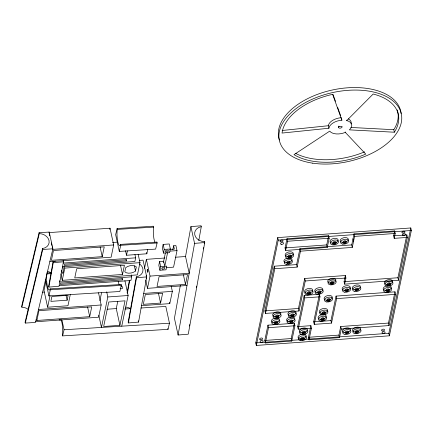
<?xml version="1.0" encoding="UTF-8"?>
<svg xmlns="http://www.w3.org/2000/svg" width="433" height="433" viewBox="0 0 433 433"><rect width="100%" height="100%" fill="white"/><g stroke="black" fill="none" stroke-linecap="round" stroke-linejoin="round"><path stroke-width="0.65" d="M55.272 261.11A9.364 7.513 10.2 0 1 53.059 261.77L48.664 286.213L48.859 287.095L59.04 286.251L63.434 261.813L63.153 260.525M48.859 287.095L53.254 262.658L53.059 261.77M127.123 292.897L129.397 280.265M127.437 293.119L129.711 280.487M139.226 260.455L143.042 260.141L146.695 276.893L138.565 322.103L128.385 322.948L128.19 322.065L136.325 276.849A9.364 7.513 10.2 0 0 142.814 271.426A9.364 7.513 10.2 0 0 139.404 263.854M128.385 322.948L136.514 277.732L136.325 276.849M180.377 285.244L174.434 318.277L178.087 335.023L188.268 334.184L204.749 242.534L204.555 241.646A9.364 7.513 10.2 0 1 194.78 234.832A9.364 7.513 10.2 0 1 201.291 226.665L201.096 225.782L190.915 226.627L185.541 256.509L189.194 273.261L150.035 276.097L147.48 288.346L186.996 285.482M178.087 335.023L194.569 243.378L190.915 226.627M198.779 240.613L201.291 226.665M189.389 325.989L189.627 324.663M196.317 287.474L196.555 286.143M203.239 248.953L203.483 247.627M204.197 243.644L204.555 241.646M36.87 320.48L38.916 310.683L91.742 306.856L89.701 316.653L36.87 320.48L36.588 319.191M45.968 280.979L43.987 290.467L47.641 307.219L67.959 305.747L70.287 294.575M47.641 307.219L50.012 295.836M138.132 254.182L139.983 262.652L137.429 274.895L62.249 280.346L64.798 268.097L64.517 266.793M67.115 300.199L68.138 295.295L51.879 296.475L50.861 301.373L67.115 300.199L65.995 295.041M102.21 256.645L104.25 246.842L53.454 250.523L51.413 260.32L102.21 256.645L100.104 246.978M109.755 229.495L110.02 228.207L49.097 232.618L49.795 235.839M99.882 300.751L101.538 292.805M98.497 292.724L101.165 304.967L98.616 317.216L35.593 321.779M110.02 228.207L113.673 244.954L111.119 257.202L49.838 261.64M106.691 291.82L107.812 296.973L101.463 327.435L98.794 315.192M122.507 274.473L124.423 265.288L76.673 268.747L74.757 277.932L122.507 274.473L120.52 265.353M147.702 249.614L146.836 253.781L126.512 255.254L127.421 250.896M119.914 325.324L125.023 300.827L108.764 302.007L103.66 326.498L119.914 325.324L116.266 308.572L117.781 301.287M122.377 279.907L122.631 278.684L60.658 283.177L60.404 284.4L122.377 279.907L122.095 278.619M126.333 260.926L126.588 259.703L64.614 264.19L64.36 265.413L126.333 260.926L126.052 259.638M131.28 274.89L131.697 276.822L130.934 280.497L59.137 285.699M134.955 254.615L135.653 257.835L134.89 261.51L62.541 266.755M121.738 326.173L128.13 295.501L124.899 280.687M135.48 271.053L136.346 266.901A6.5 3.68 -12.3 0 0 125.678 267.675L124.812 271.827A6.5 3.68 -12.3 0 0 135.48 271.053L134.36 265.922M144.503 268.368L146.381 259.345L164.968 257.998M165.384 252.921L163.647 261.261L159.582 261.554L158.814 265.229L159.912 270.252L166.007 269.813L166.77 266.138L160.675 266.582L159.912 270.252M163.154 244.407L162.386 248.082L163.485 253.105L169.579 252.666L170.348 248.991L169.249 243.968L163.154 244.407L164.248 249.435L163.485 253.105M167.549 252.812L164.74 266.284L163.647 261.261M160.573 303.073L162.619 293.276L145.347 294.527L143.301 304.329L160.573 303.073L158.467 293.412M172.799 249.727L173.628 245.76L175.917 245.592L177.01 250.62L173.563 267.156L166.451 267.67M141.521 305.66L169.79 303.614L172.345 291.366L171.219 286.213M185.481 284.384L187.527 274.587L159.079 276.649L157.038 286.446L185.481 284.384L183.376 274.722M255.757 342.931L277.71 237.603L410.803 227.964L411.35 230.475L389.397 335.802L256.309 345.442L255.757 342.931L388.85 333.291L410.803 227.964M256.309 345.442L278.257 240.115L277.71 237.603M407.404 237.392L398.474 280.259L344.625 284.162L345.902 278.035L345.355 275.523L304.718 278.468L305.265 280.979L299.008 310.986L265.483 313.416L264.936 310.905L274.251 266.203L296.605 264.585L299.923 248.661L351.737 244.905L354.032 233.885L394.674 230.941L395.221 233.452L394.198 238.35L407.404 237.392L406.858 234.881L393.651 235.839L394.198 238.35M265.483 313.416L274.798 268.714L274.251 266.203M264.779 340.468L267.967 325.161L294.386 323.245L294.933 325.757L291.739 341.069L265.326 342.979L264.779 340.468L291.192 338.557L294.386 323.245M285.066 247.925L286.982 238.74L328.636 235.725L329.183 238.237L327.267 247.422L285.612 250.442L285.066 247.925L326.72 244.91L328.636 235.725M265.326 342.979L268.514 327.673L267.967 325.161M285.612 250.442L287.528 241.257L286.982 238.74M274.798 268.714L297.152 267.096L300.47 251.172L299.923 248.661M299.008 310.986L298.461 308.475L304.718 278.468M297.682 326.623L304.188 295.393L319.43 294.288L319.976 296.805L314.234 324.36L331.505 323.11L336.609 298.613L336.062 296.102L394.988 291.831L395.535 294.343L389.029 325.573L341.28 329.037L339.494 337.61L309.01 339.818L308.464 337.302L310.889 325.67L297.682 326.623L298.229 329.14L311.435 328.182L310.889 325.67M298.229 329.14L304.74 297.909L304.188 295.393M309.01 339.818L311.435 328.182M314.234 324.36L313.687 321.849L319.43 294.288M331.505 323.11L330.958 320.593L336.062 296.102M344.625 284.162L344.078 281.65L345.355 275.523M300.47 251.172L352.283 247.422L354.578 236.396L354.032 233.885M339.494 337.61L338.942 335.093L340.728 326.52L388.482 323.061L394.988 291.831M393.651 235.839L394.674 230.941M398.474 280.259L397.927 277.748L406.858 234.881M39.089 232.694L39.284 233.576A9.364 7.442 13.3 0 1 49.026 240.564A9.364 7.442 13.3 0 1 42.548 248.558L25.109 322.184L25.303 323.072L35.436 322.444L52.88 248.813L49.227 232.066L39.089 232.694L21.65 306.32L21.845 307.203A9.364 7.442 13.3 0 1 28.167 309.314M21.845 307.203L39.284 233.576M25.303 323.072L42.743 249.446L42.548 248.558M49.097 232.618L49.227 232.066M50.179 288.881L121.126 284.481L121.321 285.363L119.865 291.501L48.918 295.901L50.369 289.769L50.179 288.881A9.364 2.024 86.4 0 1 47.381 286.3A9.364 2.024 86.4 0 1 46.91 273.9L51.597 273.607M140.941 308.004L165.812 306.461L169.465 323.213L168.015 329.345L62.601 335.889L64.052 329.757L61.946 320.09M117.121 228.521L115.649 234.659L119.302 251.411L155.626 249.11L157.098 242.973L156.903 242.09L120.58 244.391A9.358 2.035 86.5 0 1 117.771 241.809A9.358 2.035 86.5 0 1 117.316 229.409L117.121 228.521L153.444 226.226L153.639 227.109A9.358 2.035 86.5 0 0 154.933 242.215M119.302 251.411L120.775 245.273L120.58 244.391M346.757 120.596L373.17 94.031A59.359 33.622 -12.3 0 1 394.339 132.217L349.355 129.862A11.626 6.587 -12.3 0 0 346.757 120.596L346.654 120.125M282.164 130.49L328.355 125.732A11.626 6.587 -12.3 0 1 341.339 117.7L341.891 120.212A11.626 6.587 -12.3 0 0 328.901 128.244L282.04 133.066A59.359 33.622 -12.3 0 1 332.614 94.34L341.891 120.212M194.569 243.378L204.749 242.534M53.254 262.658L63.434 261.813M136.514 277.732L146.695 276.893M338.99 126.566L341.908 126.355A1.819 1.028 -12.3 0 1 341.334 127.784A1.819 1.028 -12.3 0 1 338.974 127.957A1.819 1.028 -12.3 0 1 338.99 126.566L338.887 126.095M112.548 242.496L117.246 242.155M113.673 244.954L52.745 249.37L52.187 246.794M278.257 240.115L411.35 230.475M164.248 249.435L170.348 248.991M169.785 249.44L174.358 249.11L173.628 245.76M287.528 241.257L329.183 238.237M354.578 236.396L395.221 233.452M169.898 251.135L177.01 250.62M63.202 263.085L135.653 257.835M175.587 257.229L185.541 256.509M64.798 268.097L139.983 262.652M131.697 276.822L59.797 282.029L59.516 280.741M42.261 292.221L44.285 292.075M305.265 280.979L345.902 278.035M143.718 293.439L172.345 291.366M107.812 296.973L128.13 295.501M344.078 281.65L397.927 277.748M38.499 309.508L101.165 304.967M107.162 309.232L116.266 308.572M304.74 297.909L319.976 296.805M336.609 298.613L395.535 294.343M264.936 310.905L298.461 308.475M313.687 321.849L330.958 320.593M268.514 327.673L294.933 325.757M308.464 337.302L338.942 335.093M117.316 229.409L153.639 227.109M120.775 245.273L157.098 242.973M42.743 249.446L52.88 248.813M46.721 273.017L51.403 272.725M50.369 289.769L121.321 285.363M124.807 309.005L130.858 308.632M61.156 319.9L59.142 320.025A9.364 2.024 86.4 0 1 59.272 319.662M64.052 329.757L169.465 323.213M350.822 127.454L393.792 129.705L394.339 132.217M345.301 132.368L365.755 154.11A59.359 33.622 -12.3 0 1 294.007 154.651L329.713 131.139A11.626 6.587 -12.3 0 0 345.301 132.368L345.198 131.897M332.972 94.351L335.461 101.295M337.724 107.606L340.663 115.806M388.482 323.061L389.029 325.573M388.85 333.291L389.397 335.802M338.438 126.728L338.541 127.199M328.355 125.732L328.901 128.244M353.014 238.783L353.561 241.295M351.737 244.905L352.283 247.422M326.72 244.91L327.267 247.422M340.728 326.52L341.28 329.037M296.605 264.585L297.152 267.096M291.192 338.557L291.739 341.069M169.509 302.326L169.79 303.614M159.582 261.554L160.675 266.582M167.82 328.463L168.015 329.345M146.554 252.493L146.836 253.781M146.381 259.345L150.035 276.097M145.656 279.967L147.48 288.346M125.532 250.745L126.512 255.254M138.284 320.815L138.565 322.103M87.596 306.992L89.701 316.653M60.826 273.829L62.249 280.346M51.343 242.929L51.906 245.506M62.601 335.889L62.406 335.007A9.364 2.024 86.4 0 0 61.102 319.9M45.265 279.15L48.918 295.901M279.399 140.021A62.406 35.349 -12.3 0 1 332.279 90.015A62.406 35.349 -12.3 0 1 401.104 113.527M397.213 109.901A59.359 33.622 -12.3 0 1 393.792 129.705M364.602 151.853A59.359 33.622 -12.3 0 1 295.425 153.266M348.376 118.891A11.626 6.587 -12.3 0 1 351.093 123.898M62.872 266.457A4.162 0.839 85.9 0 1 63.077 272.86A4.162 0.839 85.9 0 1 61.686 270.241M47.814 271.507A9.364 7.513 10.2 0 1 51.024 272.752M121.088 286.235A1.559 1.245 11.8 0 1 122.674 288.048A1.559 1.245 11.8 0 1 120.098 288.275M128.937 321.903A9.364 7.513 10.2 0 1 128.19 322.065M125.711 307.116A9.364 7.513 10.2 0 1 130.549 308.605M146.137 275.366A1.559 0.314 85.9 0 1 146.625 277.434A1.559 0.314 85.9 0 1 146.127 277.932M25.85 322.044A9.364 7.442 13.3 0 1 25.109 322.184M119.167 284.605A9.364 2.024 86.4 0 1 118.198 281.239M121.126 284.481A9.364 2.024 86.4 0 1 120.996 284.844M163.458 262.441A1.559 0.882 -12.3 0 1 163.685 262.652M156.903 242.09A9.358 2.035 86.5 0 1 156.627 242.767M276.416 316.848A1.559 0.882 -12.3 0 0 278.641 315.668A1.559 0.882 -12.3 0 0 276.265 315.316A1.559 0.882 -12.3 0 0 276.416 316.848M274.901 316.68A4.162 2.354 -12.3 0 0 280.833 313.535A4.162 2.354 -12.3 0 0 274.49 312.599A4.162 2.354 -12.3 0 0 274.901 316.68M275.269 318.352A4.162 2.354 -12.3 0 0 281.196 315.208A4.162 2.354 -12.3 0 0 274.858 314.271A4.162 2.354 -12.3 0 0 275.269 318.352M276.6 317.687A1.559 0.882 -12.3 0 0 278.825 316.507A1.559 0.882 -12.3 0 0 276.443 316.155A1.559 0.882 -12.3 0 0 276.6 317.687M273.629 322.801A4.162 2.354 -12.3 0 0 279.556 319.657A4.162 2.354 -12.3 0 0 273.218 318.72A4.162 2.354 -12.3 0 0 273.629 322.801M273.992 324.474A4.162 2.354 -12.3 0 0 279.918 321.335A4.162 2.354 -12.3 0 0 273.58 320.398A4.162 2.354 -12.3 0 0 273.992 324.474M275.139 322.969A1.559 0.882 -12.3 0 0 277.364 321.795A1.559 0.882 -12.3 0 0 274.987 321.443A1.559 0.882 -12.3 0 0 275.139 322.969M275.323 323.808A1.559 0.882 -12.3 0 0 277.548 322.628A1.559 0.882 -12.3 0 0 275.171 322.282A1.559 0.882 -12.3 0 0 275.323 323.808M290.142 315.576A4.162 2.354 -12.3 0 0 296.069 312.431A4.162 2.354 -12.3 0 0 289.731 311.495A4.162 2.354 -12.3 0 0 290.142 315.576M290.511 317.248A4.162 2.354 -12.3 0 0 296.437 314.104A4.162 2.354 -12.3 0 0 290.099 313.167A4.162 2.354 -12.3 0 0 290.511 317.248M291.658 315.744A1.559 0.882 -12.3 0 0 293.883 314.564A1.559 0.882 -12.3 0 0 291.501 314.212A1.559 0.882 -12.3 0 0 291.658 315.744M291.842 316.583A1.559 0.882 -12.3 0 0 294.061 315.403A1.559 0.882 -12.3 0 0 291.685 315.051A1.559 0.882 -12.3 0 0 291.842 316.583M290.381 321.865A1.559 0.882 -12.3 0 0 292.605 320.691A1.559 0.882 -12.3 0 0 290.229 320.339A1.559 0.882 -12.3 0 0 290.381 321.865M288.865 321.697A4.162 2.354 -12.3 0 0 294.792 318.553A4.162 2.354 -12.3 0 0 288.454 317.616A4.162 2.354 -12.3 0 0 288.865 321.697M289.233 323.37A4.162 2.354 -12.3 0 0 295.16 320.231A4.162 2.354 -12.3 0 0 288.822 319.294A4.162 2.354 -12.3 0 0 289.233 323.37M290.565 322.704A1.559 0.882 -12.3 0 0 292.784 321.53A1.559 0.882 -12.3 0 0 290.408 321.178A1.559 0.882 -12.3 0 0 290.565 322.704M320.36 319.413A4.162 2.354 -12.3 0 0 326.287 316.274A4.162 2.354 -12.3 0 0 319.949 315.338A4.162 2.354 -12.3 0 0 320.36 319.413M320.729 321.091A4.162 2.354 -12.3 0 0 326.655 317.946A4.162 2.354 -12.3 0 0 320.317 317.01A4.162 2.354 -12.3 0 0 320.729 321.091M321.876 319.586A1.559 0.882 -12.3 0 0 324.1 318.407A1.559 0.882 -12.3 0 0 321.719 318.055A1.559 0.882 -12.3 0 0 321.876 319.586M322.06 320.425A1.559 0.882 -12.3 0 0 324.279 319.245A1.559 0.882 -12.3 0 0 321.903 318.894A1.559 0.882 -12.3 0 0 322.06 320.425M323.153 313.465A1.559 0.882 -12.3 0 0 325.372 312.285A1.559 0.882 -12.3 0 0 322.996 311.933A1.559 0.882 -12.3 0 0 323.153 313.465M321.638 313.292A4.162 2.354 -12.3 0 0 327.565 310.147A4.162 2.354 -12.3 0 0 321.226 309.211A4.162 2.354 -12.3 0 0 321.638 313.292M322 314.964A4.162 2.354 -12.3 0 0 327.933 311.825A4.162 2.354 -12.3 0 0 321.589 310.889A4.162 2.354 -12.3 0 0 322 314.964M323.337 314.298A1.559 0.882 -12.3 0 0 325.556 313.124A1.559 0.882 -12.3 0 0 323.18 312.772A1.559 0.882 -12.3 0 0 323.337 314.298M301.552 332.842A4.162 2.354 -12.3 0 0 307.479 329.697A4.162 2.354 -12.3 0 0 301.141 328.761A4.162 2.354 -12.3 0 0 301.552 332.842M301.92 334.514A4.162 2.354 -12.3 0 0 307.847 331.375A4.162 2.354 -12.3 0 0 301.509 330.439A4.162 2.354 -12.3 0 0 301.92 334.514M303.068 333.009A1.559 0.882 -12.3 0 0 305.292 331.835A1.559 0.882 -12.3 0 0 302.916 331.483A1.559 0.882 -12.3 0 0 303.068 333.009M303.252 333.848A1.559 0.882 -12.3 0 0 305.476 332.668A1.559 0.882 -12.3 0 0 303.095 332.317A1.559 0.882 -12.3 0 0 303.252 333.848M301.79 339.136A1.559 0.882 -12.3 0 0 304.015 337.957A1.559 0.882 -12.3 0 0 301.639 337.605A1.559 0.882 -12.3 0 0 301.79 339.136M300.275 338.963A4.162 2.354 -12.3 0 0 306.207 335.824A4.162 2.354 -12.3 0 0 299.863 334.888A4.162 2.354 -12.3 0 0 300.275 338.963M300.643 340.641A4.162 2.354 -12.3 0 0 306.569 337.496A4.162 2.354 -12.3 0 0 300.231 336.56A4.162 2.354 -12.3 0 0 300.643 340.641M301.974 339.97A1.559 0.882 -12.3 0 0 304.199 338.795A1.559 0.882 -12.3 0 0 301.823 338.444A1.559 0.882 -12.3 0 0 301.974 339.97M287.409 256.666A4.162 2.354 -12.3 0 0 293.336 253.522A4.162 2.354 -12.3 0 0 286.998 252.585A4.162 2.354 -12.3 0 0 287.409 256.666M287.777 258.339A4.162 2.354 -12.3 0 0 293.704 255.199A4.162 2.354 -12.3 0 0 287.366 254.263A4.162 2.354 -12.3 0 0 287.777 258.339M288.925 256.834A1.559 0.882 -12.3 0 0 291.149 255.659A1.559 0.882 -12.3 0 0 288.768 255.308A1.559 0.882 -12.3 0 0 288.925 256.834M289.109 257.673A1.559 0.882 -12.3 0 0 291.328 256.493A1.559 0.882 -12.3 0 0 288.952 256.147A1.559 0.882 -12.3 0 0 289.109 257.673M287.647 262.961A1.559 0.882 -12.3 0 0 289.872 261.781A1.559 0.882 -12.3 0 0 287.496 261.429A1.559 0.882 -12.3 0 0 287.647 262.961M286.132 262.788A4.162 2.354 -12.3 0 0 292.064 259.648A4.162 2.354 -12.3 0 0 285.72 258.712A4.162 2.354 -12.3 0 0 286.132 262.788M286.5 264.466A4.162 2.354 -12.3 0 0 292.427 261.321A4.162 2.354 -12.3 0 0 286.089 260.385A4.162 2.354 -12.3 0 0 286.5 264.466M287.831 263.8A1.559 0.882 -12.3 0 0 290.056 262.62A1.559 0.882 -12.3 0 0 287.674 262.268A1.559 0.882 -12.3 0 0 287.831 263.8M386.685 284.454A4.162 2.354 -12.3 0 0 392.612 281.315A4.162 2.354 -12.3 0 0 386.274 280.373A4.162 2.354 -12.3 0 0 386.685 284.454M387.048 286.132A4.162 2.354 -12.3 0 0 392.98 282.987A4.162 2.354 -12.3 0 0 386.637 282.051A4.162 2.354 -12.3 0 0 387.048 286.132M388.201 284.627A1.559 0.882 -12.3 0 0 390.42 283.447A1.559 0.882 -12.3 0 0 388.044 283.095A1.559 0.882 -12.3 0 0 388.201 284.627M388.379 285.461A1.559 0.882 -12.3 0 0 390.604 284.286A1.559 0.882 -12.3 0 0 388.228 283.934A1.559 0.882 -12.3 0 0 388.379 285.461M386.923 290.749A1.559 0.882 -12.3 0 0 389.148 289.569A1.559 0.882 -12.3 0 0 386.766 289.217A1.559 0.882 -12.3 0 0 386.923 290.749M385.408 290.575A4.162 2.354 -12.3 0 0 391.335 287.436A4.162 2.354 -12.3 0 0 384.997 286.5A4.162 2.354 -12.3 0 0 385.408 290.575M385.776 292.253A4.162 2.354 -12.3 0 0 391.703 289.109A4.162 2.354 -12.3 0 0 385.365 288.172A4.162 2.354 -12.3 0 0 385.776 292.253M387.107 291.588A1.559 0.882 -12.3 0 0 389.327 290.408A1.559 0.882 -12.3 0 0 386.95 290.056A1.559 0.882 -12.3 0 0 387.107 291.588M327.862 300.453A1.559 0.882 -12.3 0 0 330.087 299.279A1.559 0.882 -12.3 0 0 327.711 298.927A1.559 0.882 -12.3 0 0 327.862 300.453M326.352 300.285A4.162 2.354 -12.3 0 0 332.279 297.141A4.162 2.354 -12.3 0 0 325.941 296.204A4.162 2.354 -12.3 0 0 326.352 300.285M326.715 301.958A4.162 2.354 -12.3 0 0 332.641 298.819A4.162 2.354 -12.3 0 0 326.303 297.882A4.162 2.354 -12.3 0 0 326.715 301.958M328.046 301.292A1.559 0.882 -12.3 0 0 330.271 300.112A1.559 0.882 -12.3 0 0 327.895 299.766A1.559 0.882 -12.3 0 0 328.046 301.292M329.924 283.139A4.162 2.354 -12.3 0 0 335.851 279.994A4.162 2.354 -12.3 0 0 329.513 279.058A4.162 2.354 -12.3 0 0 329.924 283.139M330.287 284.811A4.162 2.354 -12.3 0 0 336.214 281.672A4.162 2.354 -12.3 0 0 329.876 280.736A4.162 2.354 -12.3 0 0 330.287 284.811M331.44 283.306A1.559 0.882 -12.3 0 0 333.659 282.132A1.559 0.882 -12.3 0 0 331.283 281.78A1.559 0.882 -12.3 0 0 331.44 283.306M331.618 284.145A1.559 0.882 -12.3 0 0 333.843 282.971A1.559 0.882 -12.3 0 0 331.467 282.619A1.559 0.882 -12.3 0 0 331.618 284.145M306.802 293.26A4.162 2.354 -12.3 0 0 312.729 290.115A4.162 2.354 -12.3 0 0 306.391 289.179A4.162 2.354 -12.3 0 0 306.802 293.26M307.165 294.933A4.162 2.354 -12.3 0 0 313.091 291.788A4.162 2.354 -12.3 0 0 306.753 290.852A4.162 2.354 -12.3 0 0 307.165 294.933M308.318 293.428A1.559 0.882 -12.3 0 0 310.537 292.248A1.559 0.882 -12.3 0 0 308.161 291.896A1.559 0.882 -12.3 0 0 308.318 293.428M308.496 294.267A1.559 0.882 -12.3 0 0 310.721 293.087A1.559 0.882 -12.3 0 0 308.345 292.735A1.559 0.882 -12.3 0 0 308.496 294.267M318.477 292.692A1.559 0.882 -12.3 0 0 320.696 291.512A1.559 0.882 -12.3 0 0 318.32 291.16A1.559 0.882 -12.3 0 0 318.477 292.692M316.961 292.524A4.162 2.354 -12.3 0 0 322.888 289.379A4.162 2.354 -12.3 0 0 316.55 288.443A4.162 2.354 -12.3 0 0 316.961 292.524M317.324 294.196A4.162 2.354 -12.3 0 0 323.256 291.052A4.162 2.354 -12.3 0 0 316.913 290.115A4.162 2.354 -12.3 0 0 317.324 294.196M318.656 293.531A1.559 0.882 -12.3 0 0 320.88 292.351A1.559 0.882 -12.3 0 0 318.504 291.999A1.559 0.882 -12.3 0 0 318.656 293.531M332.252 243.162A4.162 2.354 -12.3 0 0 338.178 240.023A4.162 2.354 -12.3 0 0 331.84 239.086A4.162 2.354 -12.3 0 0 332.252 243.162M332.614 244.84A4.162 2.354 -12.3 0 0 338.541 241.695A4.162 2.354 -12.3 0 0 332.203 240.759A4.162 2.354 -12.3 0 0 332.614 244.84M333.767 243.335A1.559 0.882 -12.3 0 0 335.986 242.155A1.559 0.882 -12.3 0 0 333.61 241.803A1.559 0.882 -12.3 0 0 333.767 243.335M333.946 244.174A1.559 0.882 -12.3 0 0 336.17 242.994A1.559 0.882 -12.3 0 0 333.794 242.642A1.559 0.882 -12.3 0 0 333.946 244.174M343.926 242.599A1.559 0.882 -12.3 0 0 346.146 241.419A1.559 0.882 -12.3 0 0 343.77 241.067A1.559 0.882 -12.3 0 0 343.926 242.599M342.411 242.426A4.162 2.354 -12.3 0 0 348.338 239.287A4.162 2.354 -12.3 0 0 342 238.35A4.162 2.354 -12.3 0 0 342.411 242.426M342.774 244.104A4.162 2.354 -12.3 0 0 348.7 240.959A4.162 2.354 -12.3 0 0 342.362 240.023A4.162 2.354 -12.3 0 0 342.774 244.104M344.105 243.438A1.559 0.882 -12.3 0 0 346.33 242.258A1.559 0.882 -12.3 0 0 343.954 241.906A1.559 0.882 -12.3 0 0 344.105 243.438M354.551 289.796A4.162 2.354 -12.3 0 0 360.478 286.657A4.162 2.354 -12.3 0 0 354.14 285.72A4.162 2.354 -12.3 0 0 354.551 289.796M354.919 291.474A4.162 2.354 -12.3 0 0 360.846 288.329A4.162 2.354 -12.3 0 0 354.508 287.393A4.162 2.354 -12.3 0 0 354.919 291.474M356.067 289.969A1.559 0.882 -12.3 0 0 358.291 288.789A1.559 0.882 -12.3 0 0 355.91 288.438A1.559 0.882 -12.3 0 0 356.067 289.969M356.251 290.808A1.559 0.882 -12.3 0 0 358.47 289.628A1.559 0.882 -12.3 0 0 356.094 289.276A1.559 0.882 -12.3 0 0 356.251 290.808M345.907 290.705A1.559 0.882 -12.3 0 0 348.127 289.525A1.559 0.882 -12.3 0 0 345.75 289.174A1.559 0.882 -12.3 0 0 345.907 290.705M344.392 290.532A4.162 2.354 -12.3 0 0 350.319 287.393A4.162 2.354 -12.3 0 0 343.981 286.457A4.162 2.354 -12.3 0 0 344.392 290.532M344.755 292.21A4.162 2.354 -12.3 0 0 350.687 289.065A4.162 2.354 -12.3 0 0 344.343 288.129A4.162 2.354 -12.3 0 0 344.755 292.21M346.091 291.544A1.559 0.882 -12.3 0 0 348.311 290.364A1.559 0.882 -12.3 0 0 345.935 290.013A1.559 0.882 -12.3 0 0 346.091 291.544M354.762 332.003A4.162 2.354 -12.3 0 0 360.689 328.858A4.162 2.354 -12.3 0 0 354.351 327.922A4.162 2.354 -12.3 0 0 354.762 332.003M355.125 333.675A4.162 2.354 -12.3 0 0 361.057 330.536A4.162 2.354 -12.3 0 0 354.714 329.6A4.162 2.354 -12.3 0 0 355.125 333.675M356.278 332.171A1.559 0.882 -12.3 0 0 358.497 330.996A1.559 0.882 -12.3 0 0 356.121 330.644A1.559 0.882 -12.3 0 0 356.278 332.171M356.456 333.009A1.559 0.882 -12.3 0 0 358.681 331.83A1.559 0.882 -12.3 0 0 356.305 331.478A1.559 0.882 -12.3 0 0 356.456 333.009M346.119 332.907A1.559 0.882 -12.3 0 0 348.338 331.732A1.559 0.882 -12.3 0 0 345.962 331.38A1.559 0.882 -12.3 0 0 346.119 332.907M344.603 332.739A4.162 2.354 -12.3 0 0 350.53 329.594A4.162 2.354 -12.3 0 0 344.192 328.658A4.162 2.354 -12.3 0 0 344.603 332.739M344.966 334.411A4.162 2.354 -12.3 0 0 350.892 331.272A4.162 2.354 -12.3 0 0 344.554 330.336A4.162 2.354 -12.3 0 0 344.966 334.411M346.297 333.746A1.559 0.882 -12.3 0 0 348.522 332.566A1.559 0.882 -12.3 0 0 346.146 332.214A1.559 0.882 -12.3 0 0 346.297 333.746M260.953 342.341A1.559 0.882 -12.3 0 0 263.177 341.161A1.559 0.882 -12.3 0 0 260.801 340.809A1.559 0.882 -12.3 0 0 260.953 342.341M260.406 339.829A1.559 0.882 -12.3 0 0 262.631 338.649A1.559 0.882 -12.3 0 0 260.255 338.297A1.559 0.882 -12.3 0 0 260.406 339.829M281.374 244.364A1.559 0.882 -12.3 0 0 283.599 243.184A1.559 0.882 -12.3 0 0 281.223 242.832A1.559 0.882 -12.3 0 0 281.374 244.364M280.828 241.852A1.559 0.882 -12.3 0 0 283.052 240.672A1.559 0.882 -12.3 0 0 280.671 240.32A1.559 0.882 -12.3 0 0 280.828 241.852M403.291 235.53A1.559 0.882 -12.3 0 0 405.515 234.35A1.559 0.882 -12.3 0 0 403.139 233.999A1.559 0.882 -12.3 0 0 403.291 235.53M402.744 233.019A1.559 0.882 -12.3 0 0 404.969 231.839A1.559 0.882 -12.3 0 0 402.587 231.487A1.559 0.882 -12.3 0 0 402.744 233.019M382.869 333.507A1.559 0.882 -12.3 0 0 385.094 332.327A1.559 0.882 -12.3 0 0 382.718 331.981A1.559 0.882 -12.3 0 0 382.869 333.507M382.323 330.996A1.559 0.882 -12.3 0 0 384.547 329.816A1.559 0.882 -12.3 0 0 382.171 329.464A1.559 0.882 -12.3 0 0 382.323 330.996M312.74 163.176A62.406 35.349 -12.3 0 0 401.656 116.044A62.406 35.349 -12.3 0 0 306.569 101.993A62.406 35.349 -12.3 0 0 312.74 163.176M147.247 269.938A1.559 0.314 85.9 0 0 147.658 272.335A1.559 0.314 85.9 0 0 147.799 270.073A1.559 0.314 85.9 0 0 147.247 269.938M166.223 251.952A1.559 0.882 -12.3 0 0 168.448 250.772A1.559 0.882 -12.3 0 0 166.072 250.42A1.559 0.882 -12.3 0 0 166.223 251.952M162.651 269.099A1.559 0.882 -12.3 0 0 164.876 267.919A1.559 0.882 -12.3 0 0 162.499 267.567A1.559 0.882 -12.3 0 0 162.651 269.099"/></g></svg>
